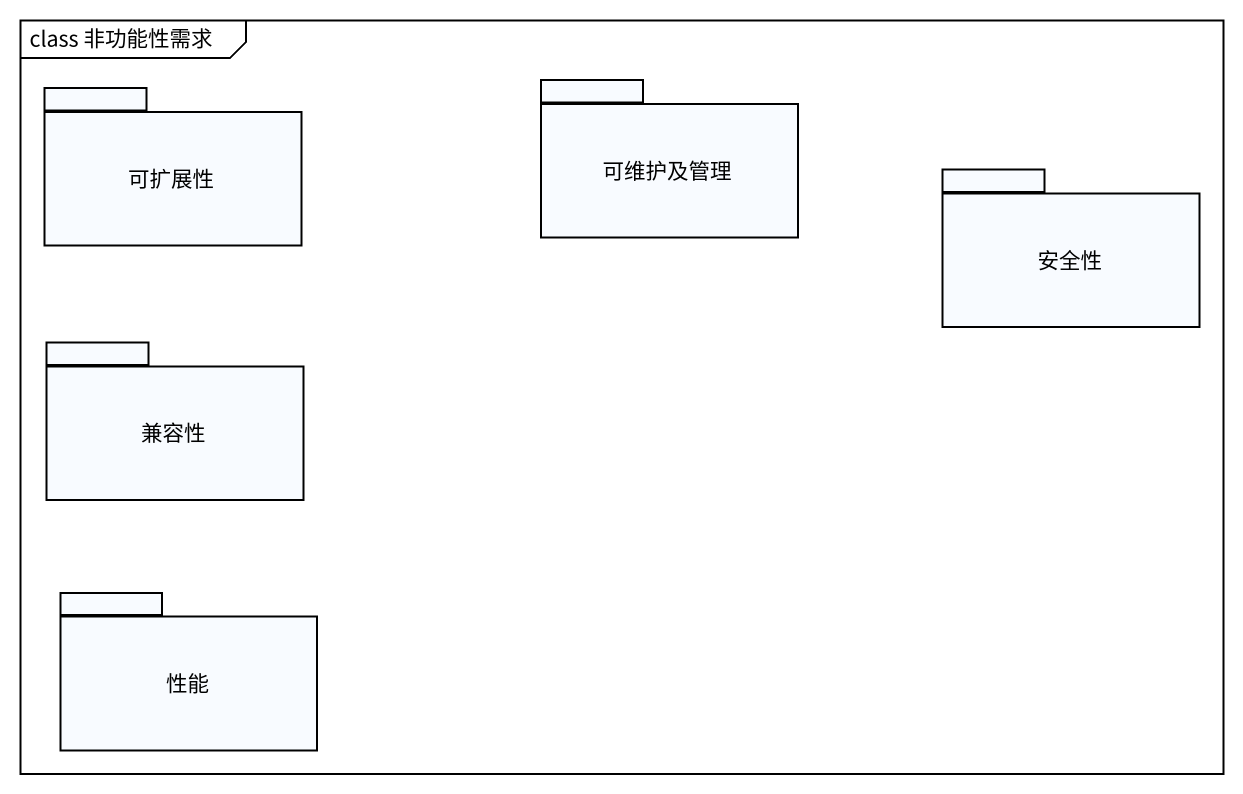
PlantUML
@startuml
mainframe class 非功能性需求
package 可扩展性 {
}
package 可维护及管理 {
}
package 安全性 {
}
package 兼容性 {
}
package 性能 {
}
@enduml
